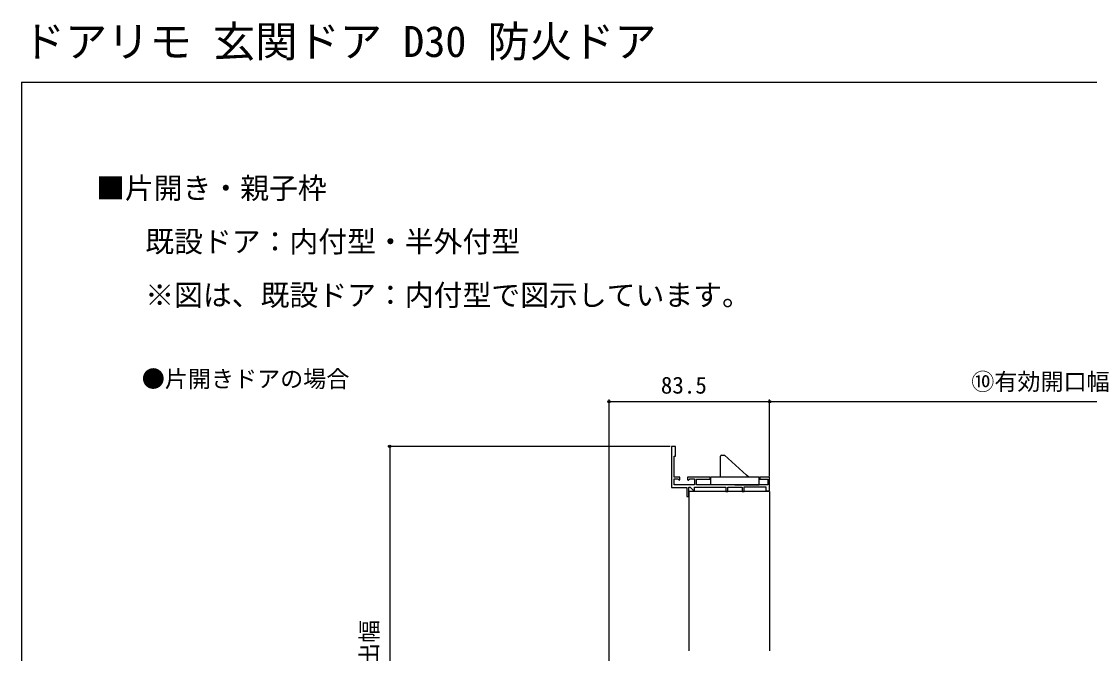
# Model space of a CAD drawing. Units: millimetres, scale not verified. Extents: x -525 to 525, y -783 to 779.
# Drawn here: x -525 to 31, y 450 to 779 of the extents above; entities that cross this region are included whole.
import ezdxf
from ezdxf.enums import TextEntityAlignment as Align

# ---------------------------------------------------------------- set-up
doc = ezdxf.new("R2010")
doc.units = ezdxf.units.MM
doc.header["$LTSCALE"] = 4
for name, color, linetype in [('0-2_USER1', 3, 'Continuous'), ('0-4_YKK_11E', 7, 'Continuous'), ('0-6_YKK_13', 4, 'Continuous'), ('0-7_YKK_D', 6, 'Continuous'), ('0-8_YKK_ZWAK', 7, 'Continuous')]:
    doc.layers.add(name, color=color, linetype=linetype)
doc.styles.add('ＭＳ ゴシック', font='')
doc.styles.get('ＭＳ ゴシック').set_extended_font_data('MS Gothic')

msp = doc.modelspace()

# ---------------------------------------------------------------- linework, layer by layer
at = {"layer": '0-4_YKK_11E'}
for points in [[(-136.729, 537.778), (-173.729, 537.778), (-173.729, 540.778), (-166.729, 540.778), (-166.729, 541.778), (-178.429, 541.778), (-178.429, 540.402), (-178.041, 540.241), (-177.305, 540.978), (-174.729, 540.978), (-174.729, 537.778), (-185.429, 537.778), (-185.429, 540.978), (-183.553, 540.978), (-182.817, 540.241), (-182.429, 540.402), (-182.429, 541.778), (-185.429, 541.778), (-185.429, 552.778), (-184.729, 552.778), (-184.729, 557.778), (-186.729, 557.778), (-186.729, 536.478), (-178.729, 536.478), (-178.729, 531.778), (-177.729, 531.778), (-177.729, 536.678), (-177.053, 536.678), (-175.117, 534.741), (-174.729, 534.902), (-174.729, 536.678), (-158.429, 536.678), (-158.429, 534.278), (-157.429, 534.278), (-157.429, 536.678), (-150.029, 536.678), (-150.029, 534.278), (-149.029, 534.278), (-149.029, 536.778), (-137.729, 536.778)], [(-137.729, 536.778), (-137.729, 534.778), (-135.729, 534.778), (-135.729, 541.778), (-140.729, 541.778), (-140.729, 540.778), (-136.729, 540.778), (-136.729, 537.778)]]:
    msp.add_lwpolyline(points, dxfattribs=at)
at = {"layer": '0-6_YKK_13'}
for p, q in [((-161.229, 541.778), (-161.229, 552.778)), ((-160.729, 553.278), (-159.729, 553.278)), ((-159.729, 553.278), (-159.229, 553.278)), ((-147.729, 542.839), (-159.229, 553.278)), ((-149.729, 541.778), (-166.229, 541.778)), ((-141.229, 541.778), (-153.729, 541.778)), ((-146.56, 541.778), (-147.729, 542.839)), ((-141.229, 537.778), (-141.229, 541.778)), ((-177.73, 534.228), (-177.73, 451.563)), ((-135.729, 534.278), (-177.729, 534.278)), ((-153.729, 537.778), (-141.229, 537.778)), ((-135.73, 534.278), (-135.73, 451.563))]:
    msp.add_line(p, q, dxfattribs=at)
msp.add_lwpolyline([(-153.729, 537.778), (-166.229, 537.778), (-166.229, 541.778)], dxfattribs=at)
msp.add_arc((-160.729, 552.778), 0.5, 90, 180, dxfattribs=at)
at = {"layer": '0-7_YKK_D'}
for p, q in [((-219.229, 337.943), (-219.229, 582.1)), ((-219.229, 581.1), (-135.729, 581.1)), ((-135.729, 542.278), (-135.729, 582.1)), ((-135.729, 542.278), (-135.729, 582.1)), ((-135.729, 581.1), (178.271, 581.1)), ((-187.429, 557.778), (-334.372, 557.778)), ((-333.372, 557.778), (-333.372, 337.243))]:
    msp.add_line(p, q, dxfattribs=at)
for centre in [(-219.229, 581.1), (-135.729, 581.1), (-135.729, 581.1), (-333.372, 557.778)]:
    msp.add_circle(centre, 0.637, dxfattribs=at)
at = {"layer": '0-8_YKK_ZWAK'}
for q in [(-525, -782.9), (525, 747.1)]:
    msp.add_line((-525, 747.1), q, dxfattribs=at)

# ---------------------------------------------------------------- texts
at = {"layer": '0-2_USER1', "style": 'ＭＳ ゴシック'}
for s, height, p in [('ドアリモ 玄関ドア D30 防火ドア', 16.13, (-524.337, 755.405)), ('■片開き・親子枠', 11, (-486.153, 683.288)), ('   既設ドア：内付型・半外付型', 11, (-483, 655.475)), ('   ※図は、既設ドア：内付型で図示しています。', 11, (-483, 627.663)), ('●片開きドアの場合', 8.798, (-462.354, 585.884))]:
    msp.add_text(s, height=height, dxfattribs=at).set_placement(p, align=Align.BOTTOM_LEFT)
at = {"layer": '0-7_YKK_D', "style": 'ＭＳ ゴシック'}
for s, p in [('⑩有効開口幅', (-30.82, 584.414)), ('83.5', (-192.309, 582.6))]:
    msp.add_text(s, height=8.798, dxfattribs=at).set_placement(p, align=Align.BOTTOM_LEFT)
msp.add_text('⑫ドア出幅', height=8.798, rotation=90, dxfattribs=at).set_placement((-336.986, 407.59), align=Align.BOTTOM_LEFT)

doc.saveas('drawing.dxf')
